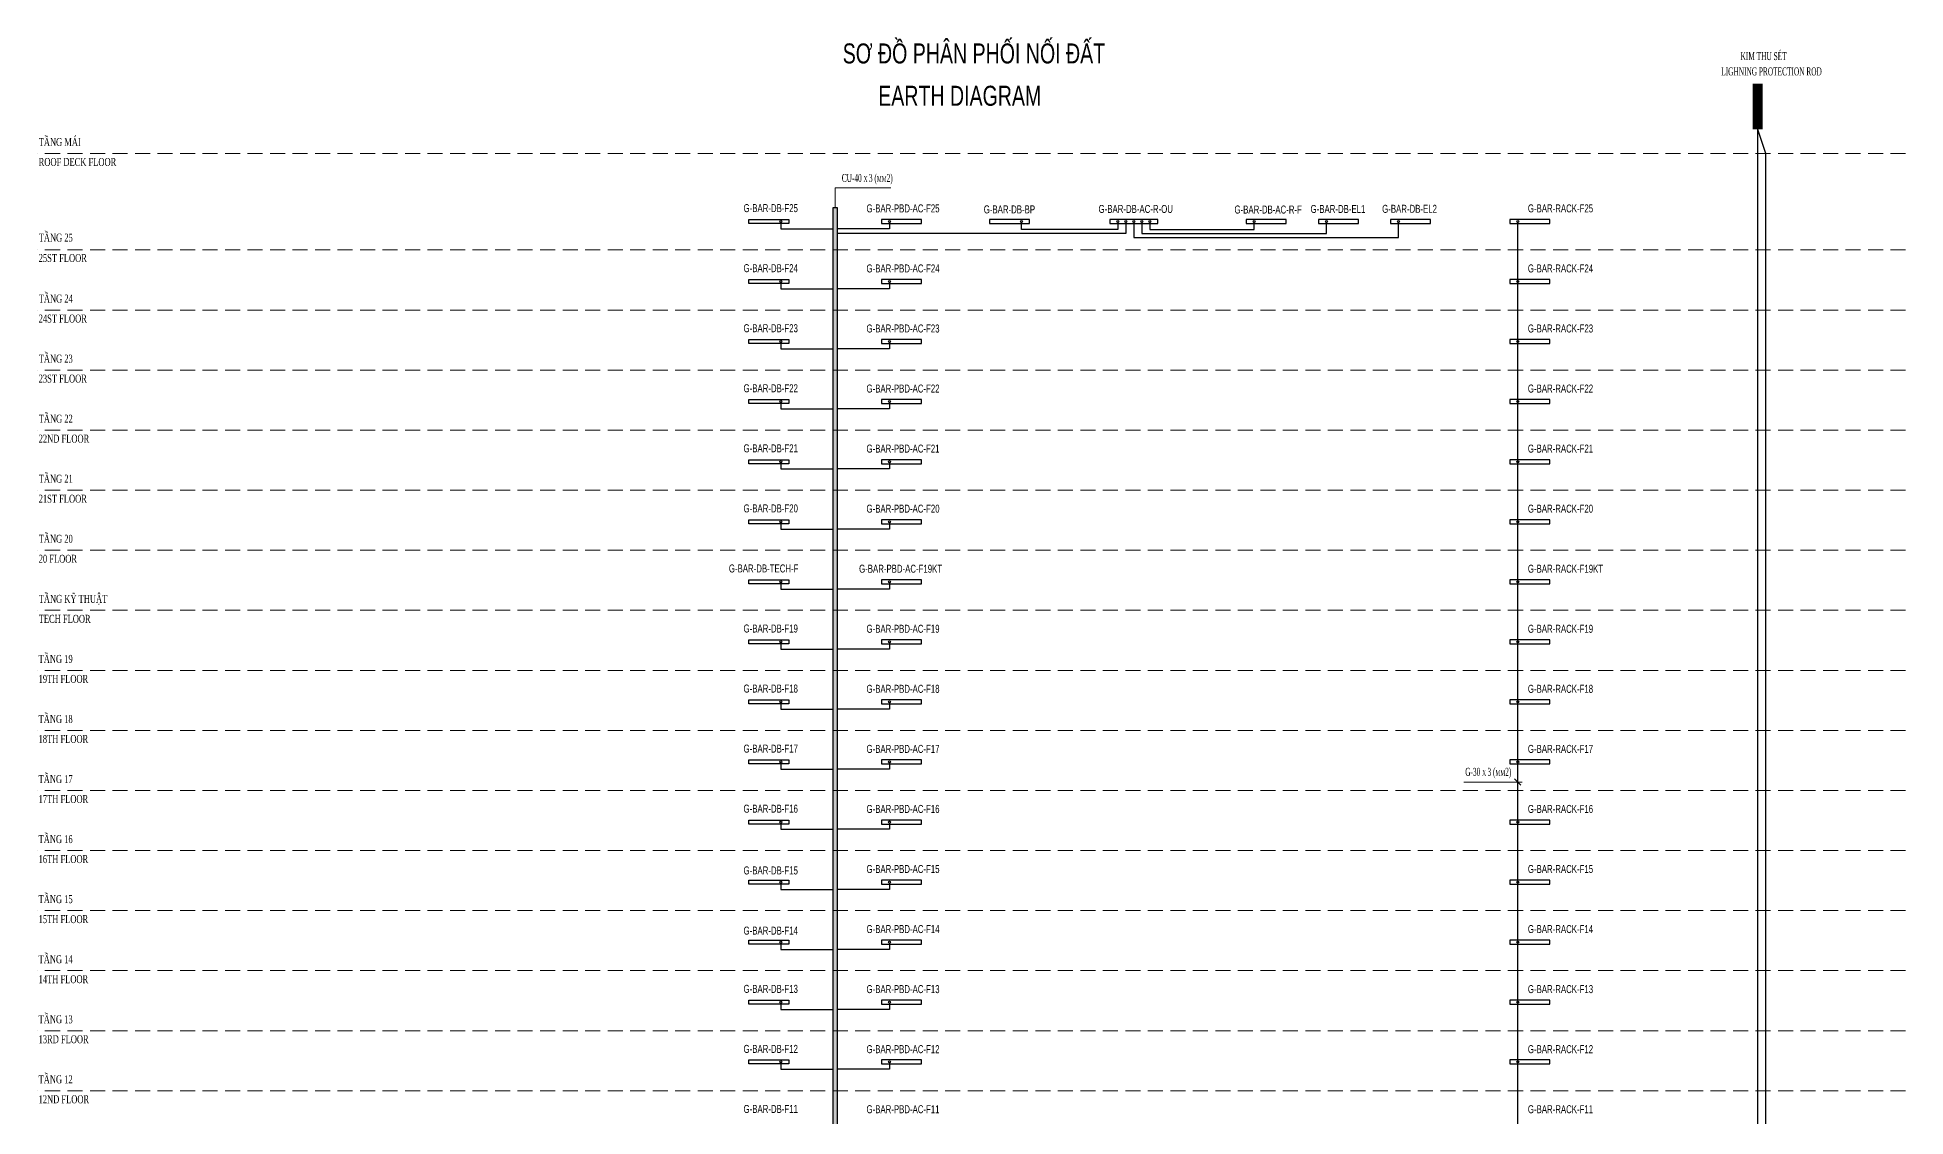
# Model space of a CAD drawing. Extents: x -5343388 to 7033982, y -486386 to 188356.
# Drawn here: x 1079757 to 1173138, y -224137 to -170227 of the extents above; entities that cross this region are included whole.
import ezdxf

# ---------------------------------------------------------------- set-up
doc = ezdxf.new("R2010")
doc.units = 0
doc.header["$MEASUREMENT"] = 0
doc.linetypes.add('DASHED', pattern=[0.75, 0.5, -0.25])
doc.layers.add('text', color=2, linetype='Continuous')
doc.layers.add('wire', color=3, linetype='Continuous')
doc.layers.add('Wire Hatch', color=7, linetype='Continuous', lineweight=15)
doc.styles.add('NKB1', font='vntimeh.shx', dxfattribs={"width": 0.7, "height": 400})
doc.styles.add('NKB2', font='', dxfattribs={"width": 0.7, "height": 400})
doc.styles.get('NKB2').set_extended_font_data('.VnArialH')

msp = doc.modelspace()

# ---------------------------------------------------------------- hatches: boundary and pattern name
at = {"layer": 'wire'}
msp.add_hatch(color=256, dxfattribs=at).paths.add_polyline_path([(1119731.81151, -178730.36265), (1119531.81151, -178730.36265), (1119531.81151, -275481.203), (1119731.81151, -275481.203)])

# ---------------------------------------------------------------- linework, layer by layer
msp.add_line((1153752.39162, -274030.32898), (1153752.39162, -179471.41516), dxfattribs=at)
at = {"layer": 'wire', "const_width": 500}
for points in [[(1165749.44401, -172537.66645), (1165749.44401, -174825.37358)], [(1165749.44401, -174825.37358), (1165749.44401, -174825.37358)]]:
    msp.add_lwpolyline(points, dxfattribs=at)
at = {"layer": 'wire'}
for points in [[(1165749.44401, -274030.32859), (1165749.44401, -173184.79615)], [(1166149.44401, -274030.32859), (1166149.44401, -176024.4515), (1165749.44401, -174825.37358)], [(1117312.67809, -179521.41516), (1115312.67809, -179521.41516), (1115312.67809, -179321.41516), (1117312.67809, -179321.41516), (1117312.67809, -179521.41516)], [(1116912.67809, -179471.41516), (1116912.67809, -179785.94688), (1119531.81151, -179785.94688)], [(1122350.94494, -179471.41516), (1122350.94494, -179785.94688), (1119731.81151, -179785.94688)], [(1134162.38349, -179471.41516), (1134162.38349, -180021.41516), (1119731.81151, -180021.41516)], [(1121950.94494, -179521.41516), (1123950.94494, -179521.41516), (1123950.94494, -179321.41516), (1121950.94494, -179321.41516), (1121950.94494, -179521.41516)], [(1127349.41995, -179521.41516), (1129349.41995, -179521.41516), (1129349.41995, -179321.41516), (1127349.41995, -179321.41516), (1127349.41995, -179521.41516)], [(1133762.38349, -179471.41516), (1133762.38349, -179821.41516), (1128949.41995, -179821.41516), (1128949.41995, -179471.41516)], [(1133362.38349, -179521.41516), (1135762.38349, -179521.41516), (1135762.38349, -179321.41516), (1133362.38349, -179321.41516), (1133362.38349, -179521.41516)], [(1134562.38349, -179471.41516), (1134562.38349, -180221.41516), (1147796.24858, -180221.41516), (1147796.24858, -179471.41516)], [(1134962.38349, -179471.41516), (1134962.38349, -180021.41516), (1144187.54336, -180021.41516), (1144187.54336, -179471.41516)], [(1135362.38349, -179471.41516), (1135362.38349, -179821.41516), (1140575.34702, -179821.41516), (1140575.34702, -179471.41516)], [(1140175.34702, -179521.41516), (1142175.34702, -179521.41516), (1142175.34702, -179321.41516), (1140175.34702, -179321.41516), (1140175.34702, -179521.41516)], [(1143787.54336, -179521.41516), (1145787.54336, -179521.41516), (1145787.54336, -179321.41516), (1143787.54336, -179321.41516), (1143787.54336, -179521.41516)], [(1147396.24858, -179521.41516), (1149396.24858, -179521.41516), (1149396.24858, -179321.41516), (1147396.24858, -179321.41516), (1147396.24858, -179521.41516)], [(1153352.39162, -179521.41516), (1155352.39162, -179521.41516), (1155352.39162, -179321.41516), (1153352.39162, -179321.41516), (1153352.39162, -179521.41516)], [(1117312.67809, -182521.41516), (1115312.67809, -182521.41516), (1115312.67809, -182321.41516), (1117312.67809, -182321.41516), (1117312.67809, -182521.41516)], [(1116912.67809, -182471.41516), (1116912.67809, -182785.94688), (1119531.81151, -182785.94688)], [(1122350.94494, -182471.41516), (1122350.94494, -182785.94688), (1119731.81151, -182785.94688)], [(1121950.94494, -182521.41516), (1123950.94494, -182521.41516), (1123950.94494, -182321.41516), (1121950.94494, -182321.41516), (1121950.94494, -182521.41516)], [(1153352.39162, -182521.41516), (1155352.39162, -182521.41516), (1155352.39162, -182321.41516), (1153352.39162, -182321.41516), (1153352.39162, -182521.41516)], [(1117312.67809, -185521.41516), (1115312.67809, -185521.41516), (1115312.67809, -185321.41516), (1117312.67809, -185321.41516), (1117312.67809, -185521.41516)], [(1116912.67809, -185471.41516), (1116912.67809, -185785.94688), (1119531.81151, -185785.94688)], [(1122350.94494, -185471.41516), (1122350.94494, -185785.94688), (1119731.81151, -185785.94688)], [(1121950.94494, -185521.41516), (1123950.94494, -185521.41516), (1123950.94494, -185321.41516), (1121950.94494, -185321.41516), (1121950.94494, -185521.41516)], [(1153352.39162, -185521.41516), (1155352.39162, -185521.41516), (1155352.39162, -185321.41516), (1153352.39162, -185321.41516), (1153352.39162, -185521.41516)], [(1117312.67809, -188521.41516), (1115312.67809, -188521.41516), (1115312.67809, -188321.41516), (1117312.67809, -188321.41516), (1117312.67809, -188521.41516)], [(1116912.67809, -188471.41516), (1116912.67809, -188785.94688), (1119531.81151, -188785.94688)], [(1122350.94494, -188471.41516), (1122350.94494, -188785.94688), (1119731.81151, -188785.94688)], [(1121950.94494, -188521.41516), (1123950.94494, -188521.41516), (1123950.94494, -188321.41516), (1121950.94494, -188321.41516), (1121950.94494, -188521.41516)], [(1153352.39162, -188521.41516), (1155352.39162, -188521.41516), (1155352.39162, -188321.41516), (1153352.39162, -188321.41516), (1153352.39162, -188521.41516)], [(1117312.67809, -191521.41516), (1115312.67809, -191521.41516), (1115312.67809, -191321.41516), (1117312.67809, -191321.41516), (1117312.67809, -191521.41516)], [(1121950.94494, -191521.41516), (1123950.94494, -191521.41516), (1123950.94494, -191321.41516), (1121950.94494, -191321.41516), (1121950.94494, -191521.41516)], [(1153352.39162, -191521.41516), (1155352.39162, -191521.41516), (1155352.39162, -191321.41516), (1153352.39162, -191321.41516), (1153352.39162, -191521.41516)], [(1116912.67809, -191471.41516), (1116912.67809, -191785.94688), (1119531.81151, -191785.94688)], [(1122350.94494, -191471.41516), (1122350.94494, -191785.94688), (1119731.81151, -191785.94688)], [(1117312.67809, -194521.41516), (1115312.67809, -194521.41516), (1115312.67809, -194321.41516), (1117312.67809, -194321.41516), (1117312.67809, -194521.41516)], [(1116912.67809, -194471.41516), (1116912.67809, -194785.94688), (1119531.81151, -194785.94688)], [(1122350.94494, -194471.41516), (1122350.94494, -194785.94688), (1119731.81151, -194785.94688)], [(1121950.94494, -194521.41516), (1123950.94494, -194521.41516), (1123950.94494, -194321.41516), (1121950.94494, -194321.41516), (1121950.94494, -194521.41516)], [(1153352.39162, -194521.41516), (1155352.39162, -194521.41516), (1155352.39162, -194321.41516), (1153352.39162, -194321.41516), (1153352.39162, -194521.41516)], [(1117312.67809, -197521.41516), (1115312.67809, -197521.41516), (1115312.67809, -197321.41516), (1117312.67809, -197321.41516), (1117312.67809, -197521.41516)], [(1116912.67809, -197471.41516), (1116912.67809, -197785.94688), (1119531.81151, -197785.94688)], [(1122350.94494, -197471.41516), (1122350.94494, -197785.94688), (1119731.81151, -197785.94688)], [(1121950.94494, -197521.41516), (1123950.94494, -197521.41516), (1123950.94494, -197321.41516), (1121950.94494, -197321.41516), (1121950.94494, -197521.41516)], [(1153352.39162, -197521.41516), (1155352.39162, -197521.41516), (1155352.39162, -197321.41516), (1153352.39162, -197321.41516), (1153352.39162, -197521.41516)], [(1117312.67809, -200521.41516), (1115312.67809, -200521.41516), (1115312.67809, -200321.41516), (1117312.67809, -200321.41516), (1117312.67809, -200521.41516)], [(1116912.67809, -200471.41516), (1116912.67809, -200785.94688), (1119531.81151, -200785.94688)], [(1122350.94494, -200471.41516), (1122350.94494, -200785.94688), (1119731.81151, -200785.94688)], [(1121950.94494, -200521.41516), (1123950.94494, -200521.41516), (1123950.94494, -200321.41516), (1121950.94494, -200321.41516), (1121950.94494, -200521.41516)], [(1153352.39162, -200521.41516), (1155352.39162, -200521.41516), (1155352.39162, -200321.41516), (1153352.39162, -200321.41516), (1153352.39162, -200521.41516)], [(1117312.67809, -203521.41516), (1115312.67809, -203521.41516), (1115312.67809, -203321.41516), (1117312.67809, -203321.41516), (1117312.67809, -203521.41516)], [(1116912.67809, -203471.41516), (1116912.67809, -203785.94688), (1119531.81151, -203785.94688)], [(1122350.94494, -203471.41516), (1122350.94494, -203785.94688), (1119731.81151, -203785.94688)], [(1121950.94494, -203521.41516), (1123950.94494, -203521.41516), (1123950.94494, -203321.41516), (1121950.94494, -203321.41516), (1121950.94494, -203521.41516)], [(1153352.39162, -203521.41516), (1155352.39162, -203521.41516), (1155352.39162, -203321.41516), (1153352.39162, -203321.41516), (1153352.39162, -203521.41516)], [(1117312.67809, -206521.41516), (1115312.67809, -206521.41516), (1115312.67809, -206321.41516), (1117312.67809, -206321.41516), (1117312.67809, -206521.41516)], [(1121950.94494, -206521.41516), (1123950.94494, -206521.41516), (1123950.94494, -206321.41516), (1121950.94494, -206321.41516), (1121950.94494, -206521.41516)], [(1153352.39162, -206521.41516), (1155352.39162, -206521.41516), (1155352.39162, -206321.41516), (1153352.39162, -206321.41516), (1153352.39162, -206521.41516)], [(1116912.67809, -206471.41516), (1116912.67809, -206785.94688), (1119531.81151, -206785.94688)], [(1122350.94494, -206471.41516), (1122350.94494, -206785.94688), (1119731.81151, -206785.94688)], [(1117312.67809, -209521.41516), (1115312.67809, -209521.41516), (1115312.67809, -209321.41516), (1117312.67809, -209321.41516), (1117312.67809, -209521.41516)], [(1116912.67809, -209471.41516), (1116912.67809, -209785.94688), (1119531.81151, -209785.94688)], [(1122350.94494, -209471.41516), (1122350.94494, -209785.94688), (1119731.81151, -209785.94688)], [(1121950.94494, -209521.41516), (1123950.94494, -209521.41516), (1123950.94494, -209321.41516), (1121950.94494, -209321.41516), (1121950.94494, -209521.41516)], [(1153352.39162, -209521.41516), (1155352.39162, -209521.41516), (1155352.39162, -209321.41516), (1153352.39162, -209321.41516), (1153352.39162, -209521.41516)], [(1117312.67809, -212521.41516), (1115312.67809, -212521.41516), (1115312.67809, -212321.41516), (1117312.67809, -212321.41516), (1117312.67809, -212521.41516)], [(1116912.67809, -212471.41516), (1116912.67809, -212785.94688), (1119531.81151, -212785.94688)], [(1122350.94494, -212471.41516), (1122350.94494, -212785.94688), (1119731.81151, -212785.94688)], [(1121950.94494, -212521.41516), (1123950.94494, -212521.41516), (1123950.94494, -212321.41516), (1121950.94494, -212321.41516), (1121950.94494, -212521.41516)], [(1153352.39162, -212521.41516), (1155352.39162, -212521.41516), (1155352.39162, -212321.41516), (1153352.39162, -212321.41516), (1153352.39162, -212521.41516)], [(1117312.67809, -215521.41516), (1115312.67809, -215521.41516), (1115312.67809, -215321.41516), (1117312.67809, -215321.41516), (1117312.67809, -215521.41516)], [(1116912.67809, -215471.41516), (1116912.67809, -215785.94688), (1119531.81151, -215785.94688)], [(1122350.94494, -215471.41516), (1122350.94494, -215785.94688), (1119731.81151, -215785.94688)], [(1121950.94494, -215521.41516), (1123950.94494, -215521.41516), (1123950.94494, -215321.41516), (1121950.94494, -215321.41516), (1121950.94494, -215521.41516)], [(1153352.39162, -215521.41516), (1155352.39162, -215521.41516), (1155352.39162, -215321.41516), (1153352.39162, -215321.41516), (1153352.39162, -215521.41516)], [(1117312.67809, -218521.41516), (1115312.67809, -218521.41516), (1115312.67809, -218321.41516), (1117312.67809, -218321.41516), (1117312.67809, -218521.41516)], [(1116912.67809, -218471.41516), (1116912.67809, -218785.94688), (1119531.81151, -218785.94688)], [(1122350.94494, -218471.41516), (1122350.94494, -218785.94688), (1119731.81151, -218785.94688)], [(1121950.94494, -218521.41516), (1123950.94494, -218521.41516), (1123950.94494, -218321.41516), (1121950.94494, -218321.41516), (1121950.94494, -218521.41516)], [(1153352.39162, -218521.41516), (1155352.39162, -218521.41516), (1155352.39162, -218321.41516), (1153352.39162, -218321.41516), (1153352.39162, -218521.41516)], [(1117312.67809, -221500.86547), (1115312.67809, -221500.86547), (1115312.67809, -221300.86547), (1117312.67809, -221300.86547), (1117312.67809, -221500.86547)], [(1121950.94494, -221500.86547), (1123950.94494, -221500.86547), (1123950.94494, -221300.86547), (1121950.94494, -221300.86547), (1121950.94494, -221500.86547)], [(1153352.39162, -221500.86547), (1155352.39162, -221500.86547), (1155352.39162, -221300.86547), (1153352.39162, -221300.86547), (1153352.39162, -221500.86547)], [(1116912.67809, -221450.86547), (1116912.67809, -221765.39719), (1119531.81151, -221765.39719)], [(1122350.94494, -221450.86547), (1122350.94494, -221765.39719), (1119731.81151, -221765.39719)]]:
    msp.add_lwpolyline(points, dxfattribs=at)
msp.add_lwpolyline([(1119531.81151, -178730.36265), (1119731.81151, -178730.36265), (1119731.81151, -275481.203), (1119531.81151, -275481.203)], close=True, dxfattribs=at)
for centre in [(1116912.67809, -179421.41516), (1122350.94494, -179421.41516), (1128949.41995, -179421.41516), (1133762.38349, -179421.41516), (1134162.38349, -179421.41516), (1134562.38349, -179421.41516), (1134962.38349, -179421.41516), (1135362.38349, -179421.41516), (1140575.34702, -179421.41516), (1144187.54336, -179421.41516), (1147796.24858, -179421.41516), (1153752.39162, -179421.41516), (1116912.67809, -182421.41516), (1122350.94494, -182421.41516), (1153752.39162, -182421.41516), (1116912.67809, -185421.41516), (1122350.94494, -185421.41516), (1153752.39162, -185421.41516), (1116912.67809, -188421.41516), (1122350.94494, -188421.41516), (1153752.39162, -188421.41516), (1116912.67809, -191421.41516), (1122350.94494, -191421.41516), (1153752.39162, -191421.41516), (1116912.67809, -194421.41516), (1122350.94494, -194421.41516), (1153752.39162, -194421.41516), (1116912.67809, -197421.41516), (1122350.94494, -197421.41516), (1153752.39162, -197421.41516), (1116912.67809, -200421.41516), (1122350.94494, -200421.41516), (1153752.39162, -200421.41516), (1116912.67809, -203421.41516), (1122350.94494, -203421.41516), (1153752.39162, -203421.41516), (1116912.67809, -206421.41516), (1122350.94494, -206421.41516), (1153752.39162, -206421.41516), (1116912.67809, -209421.41516), (1122350.94494, -209421.41516), (1153752.39162, -209421.41516), (1116912.67809, -212421.41516), (1122350.94494, -212421.41516), (1153752.39162, -212421.41516), (1116912.67809, -215421.41516), (1122350.94494, -215421.41516), (1153752.39162, -215421.41516), (1116912.67809, -218421.41516), (1122350.94494, -218421.41516), (1153752.39162, -218421.41516), (1116912.67809, -221400.86547), (1122350.94494, -221400.86547), (1153752.39162, -221400.86547)]:
    msp.add_circle(centre, 50, dxfattribs=at)
at = {"layer": 'Wire Hatch', "linetype": 'DASHED', "ltscale": 1500}
for points in [[(1173138.34097, -176024.4515), (1079756.86654, -176024.4515)], [(1173138.34097, -180846.70633), (1079756.86654, -180846.70633)], [(1173138.34097, -183846.70633), (1079756.86654, -183846.70633)], [(1173138.34097, -186846.70633), (1079756.86654, -186846.70633)], [(1173138.34097, -189846.70633), (1079756.86654, -189846.70633)], [(1173138.34097, -192846.70633), (1079756.86654, -192846.70633)], [(1173138.34097, -195846.70633), (1079756.86654, -195846.70633)], [(1173138.34097, -198846.70633), (1079756.86654, -198846.70633)], [(1173138.34097, -201846.70633), (1079756.86654, -201846.70633)], [(1173138.34097, -204846.70633), (1079756.86654, -204846.70633)], [(1173138.34097, -207846.70633), (1079756.86654, -207846.70633)], [(1173138.34097, -210846.70633), (1079756.86654, -210846.70633)], [(1173138.34097, -213846.70633), (1079756.86654, -213846.70633)], [(1173138.34097, -216846.70633), (1079756.86654, -216846.70633)], [(1173138.34097, -219846.70633), (1079756.86654, -219846.70633)], [(1173138.34097, -222846.70633), (1079756.86654, -222846.70633)]]:
    msp.add_lwpolyline(points, dxfattribs=at)
at = {"layer": 'Wire Hatch', "linetype": 'Continuous', "ltscale": 1500}
for points in [[(1122421.5164, -177744.42169), (1119631.81151, -177744.42169), (1119631.81151, -178730.36265)], [(1153902.0941, -207586.68003), (1153584.32266, -207268.9086)], [(1151062.68674, -207427.79432), (1153967.90672, -207427.79432)]]:
    msp.add_lwpolyline(points, dxfattribs=at)

# ---------------------------------------------------------------- texts
at = {"layer": 'text'}
for s, insert, char_height, width, attachment_point, style in [('S¥ §å PH¢N PHèI NèI §ÊT', (1120011.33501, -170528.92137), 1000, 19028.8652082, 1, 'NKB2'), ('{\\W0.5;KIM THU SÐT }', (1164889.2033, -170961.10681), 400, 14626.8078628, 1, 'NKB1'), ('{\\W0.5;lighning protection rod }', (1163919.65113, -171725.01238), 400, 14626.8078628, 1, 'NKB1'), ('EARTH DIAGRAM', (1121786.38944, -172642.83134), 1000, 19028.8652082, 1, 'NKB2'), ('tÇng m¸i', (1079823.15254, -175251.72598), 400, 4878.3860274, 1, 'NKB1'), ('roof deck floor', (1079823.15254, -176249.58152), 400, 4878.3860274, 1, 'NKB1'), ('{\\W0.5;CU-40 \\H0.75x;X \\H1.333x;3 (\\H0.75x;MM\\H1.333x;2)}', (1119963.79421, -177047.77496), 400, 4878.3860274, 1, 'NKB1'), ('G-BAR-db-f25', (1115054.47141, -178555.03034), 400, 2816.5872668, 1, 'NKB2'), ('G-BAR-pbd-ac-f25', (1121199.64608, -178568.08522), 400, 2816.5872668, 1, 'NKB2'), ('G-BAR-DB-bP', (1127059.83618, -178618.58047), 400, 2816.5872668, 1, 'NKB2'), ('G-BAR-DB-ac-r-ou', (1132799.98542, -178596.29021), 400, 2816.5872668, 1, 'NKB2'), ('G-BAR-DB-ac-r-f', (1142959.54898, -178625.70767), 400, 2816.5872668, 3, 'NKB2'), ('G-BAR-DB-EL1', (1146135.5239, -178598.32485), 400, 2816.5872668, 3, 'NKB2'), ('G-BAR-DB-EL2', (1149711.55802, -178590.58262), 400, 2816.5872668, 3, 'NKB2'), ('G-BAR-RACK-F25', (1154257.22145, -178568.08522), 400, 2816.5872668, 1, 'NKB2'), ('tÇng 25', (1079823.15254, -180027.95147), 400, 4878.3860274, 1, 'NKB1'), ('25st floor', (1079823.15254, -181046.59037), 400, 4878.3860274, 1, 'NKB1'), ('G-BAR-db-f24', (1115054.47141, -181555.03034), 400, 2816.5872668, 1, 'NKB2'), ('G-BAR-pbd-ac-f24', (1121199.64608, -181568.08522), 400, 2816.5872668, 1, 'NKB2'), ('G-BAR-RACK-F24', (1154257.22145, -181568.08522), 400, 2816.5872668, 1, 'NKB2'), ('tÇng 24', (1079823.15254, -183073.98081), 400, 4878.3860274, 1, 'NKB1'), ('24st floor', (1079823.15254, -184071.83635), 400, 4878.3860274, 1, 'NKB1'), ('G-BAR-db-f23', (1115054.47141, -184555.03034), 400, 2816.5872668, 1, 'NKB2'), ('G-BAR-pbd-ac-f23', (1121199.64608, -184568.08522), 400, 2816.5872668, 1, 'NKB2'), ('G-BAR-RACK-F23', (1154257.22145, -184568.08522), 400, 2816.5872668, 1, 'NKB2'), ('tÇng 23', (1079823.15254, -186073.98081), 400, 4878.3860274, 1, 'NKB1'), ('23st floor', (1079823.15254, -187071.83635), 400, 4878.3860274, 1, 'NKB1'), ('G-BAR-db-f22', (1115054.47141, -187555.03034), 400, 2816.5872668, 1, 'NKB2'), ('G-BAR-pbd-ac-f22', (1121199.64608, -187568.08522), 400, 2816.5872668, 1, 'NKB2'), ('G-BAR-RACK-F22', (1154257.22145, -187568.08522), 400, 2816.5872668, 1, 'NKB2'), ('tÇng 22', (1079823.15254, -189073.98081), 400, 4878.3860274, 1, 'NKB1'), ('22nd floor', (1079823.15254, -190071.83635), 400, 4878.3860274, 1, 'NKB1'), ('G-BAR-db-f21', (1115054.47141, -190555.03034), 400, 2816.5872668, 1, 'NKB2'), ('G-BAR-pbd-ac-f21', (1121199.64608, -190568.08522), 400, 2816.5872668, 1, 'NKB2'), ('G-BAR-RACK-F21', (1154257.22145, -190568.08522), 400, 2816.5872668, 1, 'NKB2'), ('tÇng 21', (1079823.15254, -192073.98081), 400, 4878.3860274, 1, 'NKB1'), ('21st floor', (1079823.15254, -193071.83635), 400, 4878.3860274, 1, 'NKB1'), ('G-BAR-db-f20', (1115054.47141, -193555.03034), 400, 2816.5872668, 1, 'NKB2'), ('G-BAR-pbd-ac-f20', (1121199.64608, -193568.08522), 400, 2816.5872668, 1, 'NKB2'), ('G-BAR-RACK-F20', (1154257.22145, -193568.08522), 400, 2816.5872668, 1, 'NKB2'), ('tÇng 20', (1079823.15254, -195073.98081), 400, 4878.3860274, 1, 'NKB1'), ('20 floor', (1079823.15254, -196071.83635), 400, 4878.3860274, 1, 'NKB1'), ('G-BAR-db-TECH-F', (1114320.76772, -196555.03034), 400, 2816.5872668, 1, 'NKB2'), ('G-BAR-pbd-ac-f19kt', (1120828.29506, -196568.08522), 400, 2816.5872668, 1, 'NKB2'), ('G-BAR-RACK-F19KT', (1154257.22145, -196568.08522), 400, 2816.5872668, 1, 'NKB2'), ('tÇng kü thuËt', (1079823.15254, -198073.98081), 400, 4878.3860274, 1, 'NKB1'), ('tech floor', (1079823.15254, -199071.83635), 400, 4878.3860274, 1, 'NKB1'), ('G-BAR-db-f19', (1115054.47141, -199555.03034), 400, 2816.5872668, 1, 'NKB2'), ('G-BAR-pbd-ac-f19', (1121199.64608, -199568.08522), 400, 2816.5872668, 1, 'NKB2'), ('G-BAR-RACK-F19', (1154257.22145, -199568.08522), 400, 2816.5872668, 1, 'NKB2'), ('tÇng 19', (1079818.2051, -201073.98081), 400, 4878.3860274, 1, 'NKB1'), ('19th floor', (1079818.2051, -202071.83635), 400, 4878.3860274, 1, 'NKB1'), ('G-BAR-db-f18', (1115054.47141, -202555.03034), 400, 2816.5872668, 1, 'NKB2'), ('G-BAR-pbd-ac-f18', (1121199.64608, -202568.08522), 400, 2816.5872668, 1, 'NKB2'), ('G-BAR-RACK-F18', (1154257.22145, -202568.08522), 400, 2816.5872668, 1, 'NKB2'), ('tÇng 18', (1079818.2051, -204073.98081), 400, 4878.3860274, 1, 'NKB1'), ('18th floor', (1079818.2051, -205071.83635), 400, 4878.3860274, 1, 'NKB1'), ('G-BAR-db-f17', (1115054.47141, -205555.03034), 400, 2816.5872668, 1, 'NKB2'), ('G-BAR-pbd-ac-f17', (1121199.64608, -205568.08522), 400, 2816.5872668, 1, 'NKB2'), ('G-BAR-RACK-F17', (1154257.22145, -205568.08522), 400, 2816.5872668, 1, 'NKB2'), ('tÇng 17', (1079818.2051, -207073.98081), 400, 4878.3860274, 1, 'NKB1'), ('{\\W0.5;G-30 \\H0.75x;X \\H1.333x;3 (\\H0.75x;MM\\H1.333x;2)}', (1151126.04157, -206714.89249), 400, 4878.3860274, 1, 'NKB1'), ('17th floor', (1079818.2051, -208071.83635), 400, 4878.3860274, 1, 'NKB1'), ('G-BAR-db-f16', (1115054.47141, -208555.03034), 400, 2816.5872668, 1, 'NKB2'), ('G-BAR-pbd-ac-f16', (1121199.64608, -208568.08522), 400, 2816.5872668, 1, 'NKB2'), ('G-BAR-RACK-F16', (1154257.22145, -208568.08522), 400, 2816.5872668, 1, 'NKB2'), ('tÇng 16', (1079818.2051, -210073.98081), 400, 4878.3860274, 1, 'NKB1'), ('16th floor', (1079818.2051, -211071.83635), 400, 4878.3860274, 1, 'NKB1'), ('G-BAR-db-f15', (1115054.47141, -211639.63613), 400, 2816.5872668, 1, 'NKB2'), ('G-BAR-pbd-ac-f15', (1121199.64608, -211568.08522), 400, 2816.5872668, 1, 'NKB2'), ('G-BAR-RACK-F15', (1154257.22145, -211568.08522), 400, 2816.5872668, 1, 'NKB2'), ('tÇng 15', (1079818.2051, -213073.98081), 400, 4878.3860274, 1, 'NKB1'), ('15th floor', (1079818.2051, -214071.83635), 400, 4878.3860274, 1, 'NKB1'), ('G-BAR-db-f14', (1115054.47141, -214646.3252), 400, 2816.5872668, 1, 'NKB2'), ('G-BAR-pbd-ac-f14', (1121199.64608, -214568.08522), 400, 2816.5872668, 1, 'NKB2'), ('G-BAR-RACK-F14', (1154257.22145, -214568.08522), 400, 2816.5872668, 1, 'NKB2'), ('tÇng 14', (1079818.2051, -216073.98081), 400, 4878.3860274, 1, 'NKB1'), ('14th floor', (1079818.2051, -217071.83635), 400, 4878.3860274, 1, 'NKB1'), ('G-BAR-db-f13', (1115054.47141, -217555.03034), 400, 2816.5872668, 1, 'NKB2'), ('G-BAR-pbd-ac-f13', (1121199.64608, -217568.08522), 400, 2816.5872668, 1, 'NKB2'), ('G-BAR-RACK-F13', (1154257.22145, -217568.08522), 400, 2816.5872668, 1, 'NKB2'), ('tÇng 13', (1079818.2051, -219073.98081), 400, 4878.3860274, 1, 'NKB1'), ('13rd floor', (1079818.2051, -220071.83635), 400, 4878.3860274, 1, 'NKB1'), ('G-BAR-db-f12', (1115054.47141, -220555.03034), 400, 2816.5872668, 1, 'NKB2'), ('G-BAR-pbd-ac-f12', (1121199.64608, -220568.08522), 400, 2816.5872668, 1, 'NKB2'), ('G-BAR-RACK-F12', (1154257.22145, -220568.08522), 400, 2816.5872668, 1, 'NKB2'), ('tÇng 12', (1079818.2051, -222073.98081), 400, 4878.3860274, 1, 'NKB1'), ('12nd floor', (1079818.2051, -223071.83635), 400, 4878.3860274, 1, 'NKB1'), ('G-BAR-db-f11', (1115054.47141, -223555.03034), 400, 2816.5872668, 1, 'NKB2'), ('G-BAR-pbd-ac-f11', (1121199.64608, -223568.08522), 400, 2816.5872668, 1, 'NKB2'), ('G-BAR-RACK-F11', (1154257.22145, -223568.08522), 400, 2816.5872668, 1, 'NKB2')]:
    msp.add_mtext(s, dxfattribs=dict(at, insert=insert, char_height=char_height, width=width, attachment_point=attachment_point, style=style))

doc.saveas('drawing.dxf')
